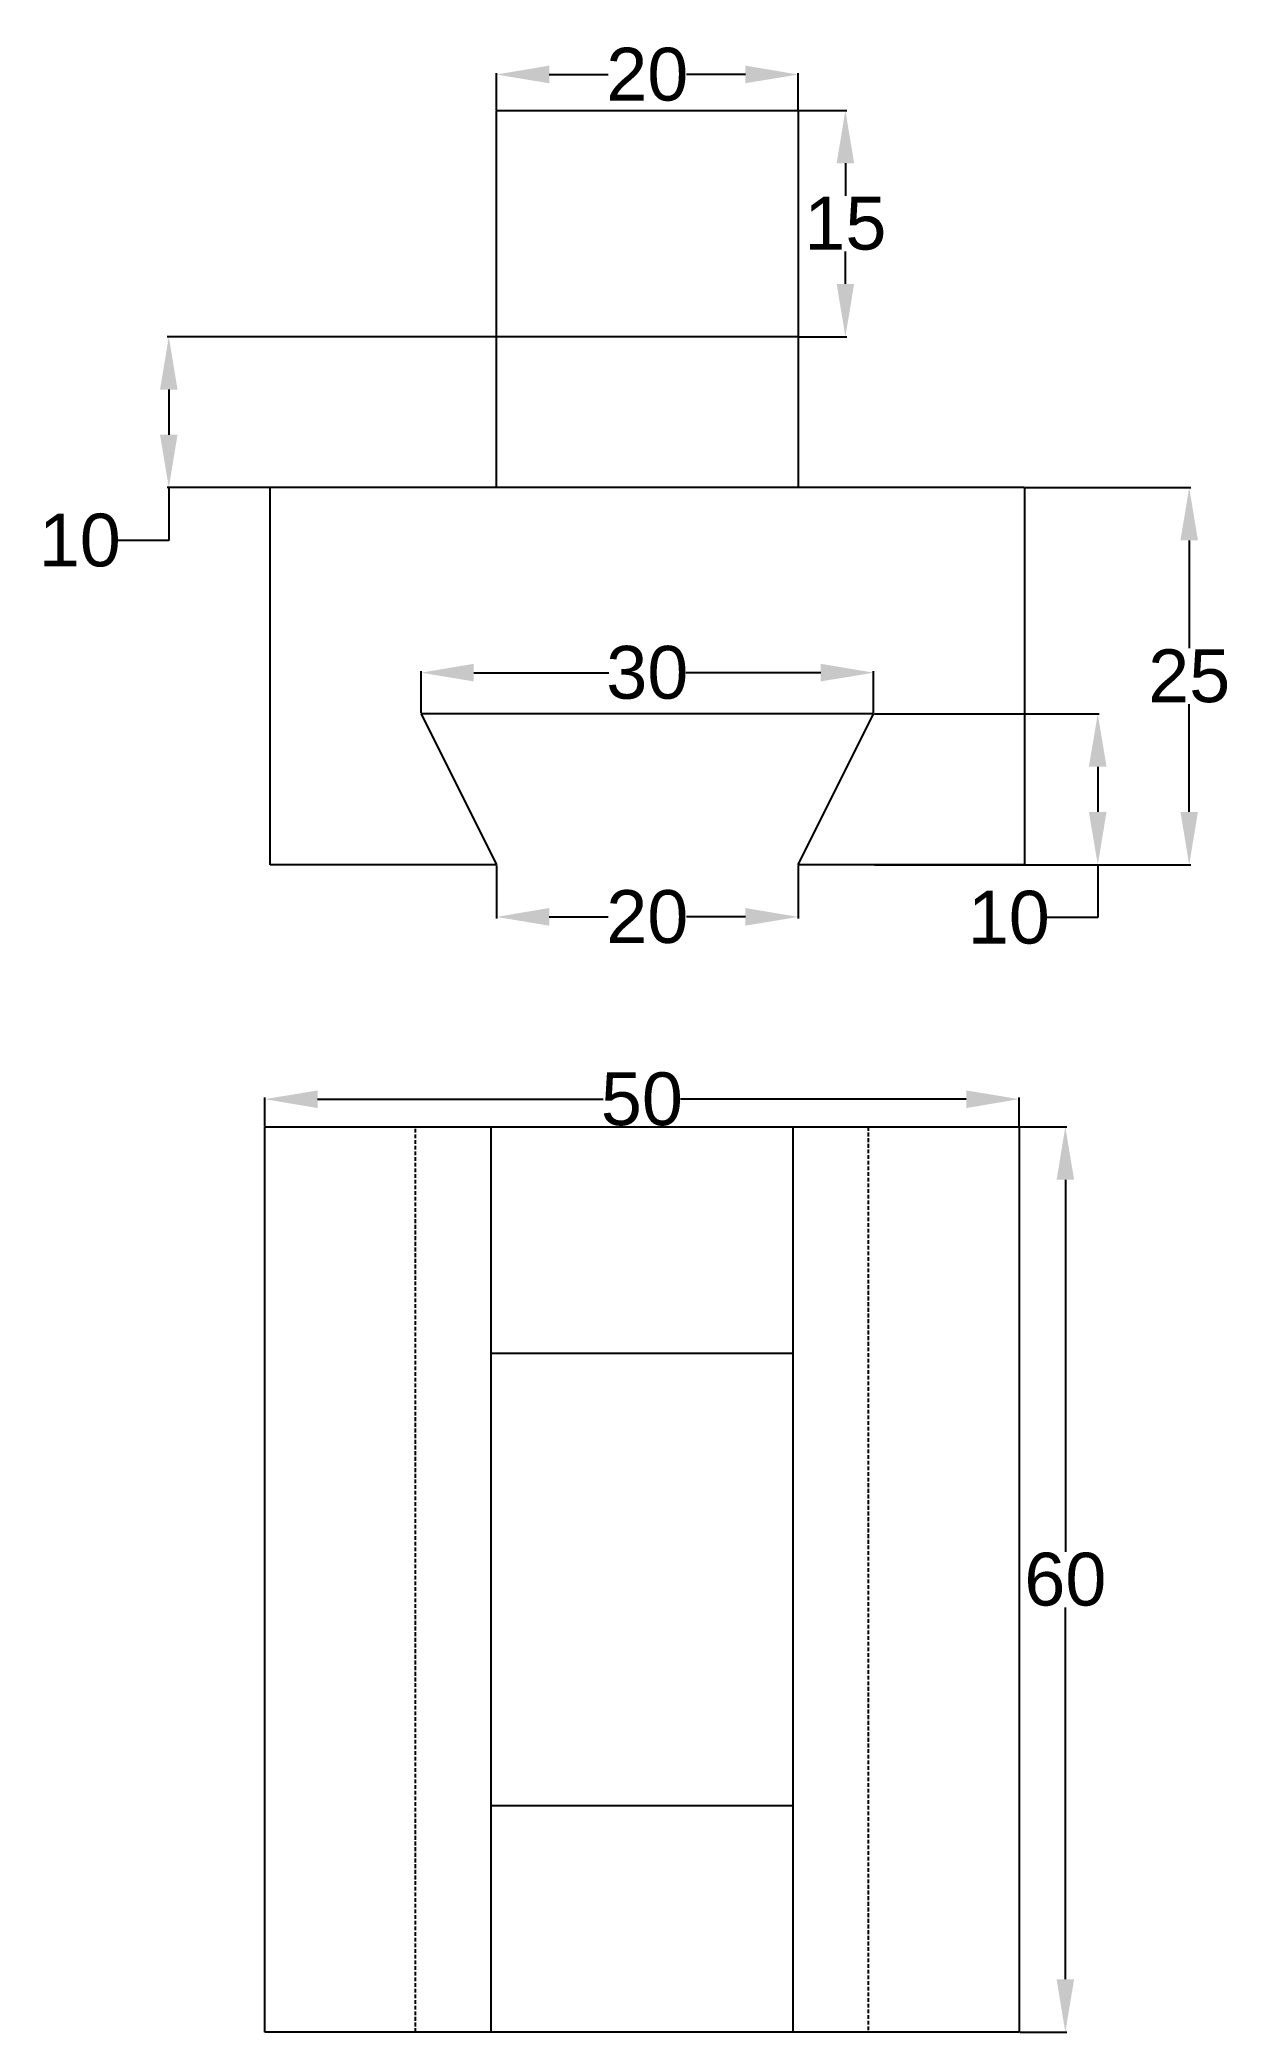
# Model space of a CAD drawing. Header units: inches. Extents: x 32 to 111, y 23 to 155.
import ezdxf

# ---------------------------------------------------------------- set-up
doc = ezdxf.new("R2010")
doc.units = ezdxf.units.IN
doc.header["$MEASUREMENT"] = 0
doc.linetypes.add('HIDDEN', pattern=[0.375, 0.25, -0.125])
doc.layers.add('Layer1', color=7, linetype='HIDDEN')
doc.styles.get("Standard").update_dxf_attribs({"font": 'arial.ttf'})
doc.dimstyles.new('AM_ANSI', dxfattribs={"dimtxt": 3.5, "dimasz": 3.5, "dimexe": 0.1, "dimexo": 0.05, "dimgap": 0.06, "dimtad": 0, "dimtih": 1, "dimtoh": 1, "dimdec": 0, "dimzin": 7, "dimdsep": 46, "dimtxsty": 'Standard', "dimcen": 0, "dimclrd": 256, "dimclre": 256, "dimclrt": 2, "dimadec": 0, "dimazin": 2, "dimtp": 0.1, "dimtm": 0.1, "dimtfac": 0.71, "dimtdec": 0, "dimtofl": 0, "dimtmove": 0, "dimatfit": 3, "dimfxl": 1, "dimtolj": 1, "dimtzin": 7, "dimlwd": -1, "dimlwe": -1, "dimarcsym": 1})

# ---------------------------------------------------------------- blocks, each defined once
blk = doc.blocks.new('*D5')
at = {"linetype": 'ByBlock', "transparency": 16777216}
for p, q in [((82.71, 150.52), (85.89, 150.52)), ((85.79, 147.02), (85.79, 144.87)), ((85.79, 139.02), (85.79, 141.17)), ((82.71, 135.52), (85.89, 135.52))]:
    blk.add_line(p, q, dxfattribs=at)
at = {"transparency": 16777216}
for points in [[(85.21, 147.02), (86.37, 147.02), (85.79, 150.52)], [(85.21, 139.02), (86.37, 139.02), (85.79, 135.52)]]:
    blk.add_solid(points, dxfattribs=at)
at = {"layer": 'Defpoints', "color": 0, "transparency": 16777216}
for p in [(82.66, 150.52), (82.66, 135.52), (85.79, 135.52)]:
    blk.add_point(p, dxfattribs=at)
at = {"color": 2, "transparency": 16777216, "insert": (85.79, 143.02), "char_height": 3.5, "attachment_point": 5}
blk.add_mtext('\\A1;15', dxfattribs=at)
blk = doc.blocks.new('*D6')
at = {"linetype": 'ByBlock', "transparency": 16777216}
for p, q in [((82.61, 135.52), (40.84, 135.52)), ((40.94, 132.02), (40.94, 129.02)), ((82.61, 125.52), (40.84, 125.52)), ((40.94, 125.52), (40.94, 122.02)), ((40.94, 122.02), (37.44, 122.02))]:
    blk.add_line(p, q, dxfattribs=at)
at = {"transparency": 16777216}
for points in [[(40.36, 132.02), (41.52, 132.02), (40.94, 135.52)], [(40.36, 129.02), (41.52, 129.02), (40.94, 125.52)]]:
    blk.add_solid(points, dxfattribs=at)
at = {"layer": 'Defpoints', "color": 0, "transparency": 16777216}
for p in [(82.66, 135.52), (40.94, 125.52), (82.66, 125.52)]:
    blk.add_point(p, dxfattribs=at)
at = {"color": 2, "transparency": 16777216, "insert": (35.04, 122.02), "char_height": 3.5, "attachment_point": 5}
blk.add_mtext('\\A1;10', dxfattribs=at)
blk = doc.blocks.new('*D7')
at = {"linetype": 'ByBlock', "transparency": 16777216}
for p, q in [((57.66, 110.57), (57.66, 113.35)), ((61.16, 113.25), (70.1, 113.25)), ((84.16, 113.25), (75.22, 113.25)), ((87.66, 110.57), (87.66, 113.35))]:
    blk.add_line(p, q, dxfattribs=at)
at = {"transparency": 16777216}
for points in [[(61.16, 113.84), (61.16, 112.67), (57.66, 113.25)], [(84.16, 113.84), (84.16, 112.67), (87.66, 113.25)]]:
    blk.add_solid(points, dxfattribs=at)
at = {"layer": 'Defpoints', "color": 0, "transparency": 16777216}
for p in [(87.66, 113.25), (57.66, 110.52), (87.66, 110.52)]:
    blk.add_point(p, dxfattribs=at)
at = {"color": 2, "transparency": 16777216, "insert": (72.66, 113.25), "char_height": 3.5, "attachment_point": 5}
blk.add_mtext('\\A1;30', dxfattribs=at)
blk = doc.blocks.new('*D8')
at = {"linetype": 'ByBlock', "transparency": 16777216}
for p, q in [((62.66, 100.47), (62.66, 96.96)), ((82.66, 100.47), (82.66, 96.96)), ((66.16, 97.06), (70.07, 97.06)), ((79.16, 97.06), (75.25, 97.06))]:
    blk.add_line(p, q, dxfattribs=at)
at = {"transparency": 16777216}
for points in [[(66.16, 97.65), (66.16, 96.48), (62.66, 97.06)], [(79.16, 97.65), (79.16, 96.48), (82.66, 97.06)]]:
    blk.add_solid(points, dxfattribs=at)
at = {"layer": 'Defpoints', "color": 0, "transparency": 16777216}
for p in [(62.66, 100.52), (82.66, 100.52), (82.66, 97.06)]:
    blk.add_point(p, dxfattribs=at)
at = {"color": 2, "transparency": 16777216, "insert": (72.66, 97.06), "char_height": 3.5, "attachment_point": 5}
blk.add_mtext('\\A1;20', dxfattribs=at)
blk = doc.blocks.new('*D9')
at = {"linetype": 'ByBlock', "transparency": 16777216}
for p, q in [((87.71, 110.52), (102.62, 110.52)), ((102.52, 107.02), (102.52, 104.02)), ((87.71, 100.52), (102.62, 100.52)), ((102.52, 100.52), (102.52, 97.02)), ((102.52, 97.02), (99.02, 97.02))]:
    blk.add_line(p, q, dxfattribs=at)
at = {"transparency": 16777216}
for points in [[(101.93, 107.02), (103.1, 107.02), (102.52, 110.52)], [(101.93, 104.02), (103.1, 104.02), (102.52, 100.52)]]:
    blk.add_solid(points, dxfattribs=at)
at = {"layer": 'Defpoints', "color": 0, "transparency": 16777216}
for p in [(87.66, 110.52), (87.66, 100.52), (102.52, 100.52)]:
    blk.add_point(p, dxfattribs=at)
at = {"color": 2, "transparency": 16777216, "insert": (96.62, 97.02), "char_height": 3.5, "attachment_point": 5}
blk.add_mtext('\\A1;10', dxfattribs=at)
blk = doc.blocks.new('*D10')
at = {"linetype": 'ByBlock', "transparency": 16777216}
for p, q in [((97.71, 125.52), (108.68, 125.52)), ((108.58, 122.02), (108.58, 114.87)), ((108.58, 104.02), (108.58, 111.17)), ((97.71, 100.52), (108.68, 100.52))]:
    blk.add_line(p, q, dxfattribs=at)
at = {"transparency": 16777216}
for points in [[(108, 122.02), (109.16, 122.02), (108.58, 125.52)], [(108, 104.02), (109.16, 104.02), (108.58, 100.52)]]:
    blk.add_solid(points, dxfattribs=at)
at = {"layer": 'Defpoints', "color": 0, "transparency": 16777216}
for p in [(97.66, 125.52), (108.58, 125.52), (97.66, 100.52)]:
    blk.add_point(p, dxfattribs=at)
at = {"color": 2, "transparency": 16777216, "insert": (108.58, 113.02), "char_height": 3.5, "attachment_point": 5}
blk.add_mtext('\\A1;25', dxfattribs=at)
blk = doc.blocks.new('*D11')
at = {"linetype": 'ByBlock', "transparency": 16777216}
for p, q in [((62.66, 150.57), (62.66, 153)), ((66.16, 152.9), (70.07, 152.9)), ((79.16, 152.9), (75.25, 152.9)), ((82.66, 150.57), (82.66, 153))]:
    blk.add_line(p, q, dxfattribs=at)
at = {"transparency": 16777216}
for points in [[(66.16, 153.49), (66.16, 152.32), (62.66, 152.9)], [(79.16, 153.49), (79.16, 152.32), (82.66, 152.9)]]:
    blk.add_solid(points, dxfattribs=at)
at = {"layer": 'Defpoints', "color": 0, "transparency": 16777216}
for p in [(82.66, 152.9), (62.66, 150.52), (82.66, 150.52)]:
    blk.add_point(p, dxfattribs=at)
at = {"color": 2, "transparency": 16777216, "insert": (72.66, 152.9), "char_height": 3.5, "attachment_point": 5}
blk.add_mtext('\\A1;20', dxfattribs=at)
blk = doc.blocks.new('*D12')
at = {"linetype": 'ByBlock', "transparency": 16777216}
for p, q in [((97.35, 83.14), (100.47, 83.14)), ((100.37, 79.64), (100.37, 54.98)), ((100.37, 26.64), (100.37, 51.29)), ((97.35, 23.14), (100.47, 23.14))]:
    blk.add_line(p, q, dxfattribs=at)
at = {"transparency": 16777216}
for points in [[(99.79, 79.64), (100.95, 79.64), (100.37, 83.14)], [(99.79, 26.64), (100.95, 26.64), (100.37, 23.14)]]:
    blk.add_solid(points, dxfattribs=at)
at = {"layer": 'Defpoints', "color": 0, "transparency": 16777216}
for p in [(97.3, 83.14), (100.37, 83.14), (97.3, 23.14)]:
    blk.add_point(p, dxfattribs=at)
at = {"color": 2, "transparency": 16777216, "insert": (100.37, 53.14), "char_height": 3.5, "attachment_point": 5}
blk.add_mtext('\\A1;60', dxfattribs=at)
blk = doc.blocks.new('*D13')
at = {"linetype": 'ByBlock', "transparency": 16777216}
for p, q in [((47.3, 83.19), (47.3, 85.08)), ((50.8, 84.98), (69.74, 84.98)), ((93.8, 84.98), (74.86, 84.98)), ((97.3, 83.19), (97.3, 85.08))]:
    blk.add_line(p, q, dxfattribs=at)
at = {"transparency": 16777216}
for points in [[(50.8, 85.56), (50.8, 84.39), (47.3, 84.98)], [(93.8, 85.56), (93.8, 84.39), (97.3, 84.98)]]:
    blk.add_solid(points, dxfattribs=at)
at = {"layer": 'Defpoints', "color": 0, "transparency": 16777216}
for p in [(97.3, 84.98), (47.3, 83.14), (97.3, 83.14)]:
    blk.add_point(p, dxfattribs=at)
at = {"color": 2, "transparency": 16777216, "insert": (72.3, 84.98), "char_height": 3.5, "attachment_point": 5}
blk.add_mtext('\\A1;50', dxfattribs=at)

msp = doc.modelspace()

# ---------------------------------------------------------------- linework, layer by layer
for p, q in [((62.66, 150.52), (82.66, 150.52)), ((62.66, 125.52), (62.66, 150.52)), ((82.66, 150.52), (82.66, 125.52)), ((82.66, 135.52), (62.66, 135.52)), ((47.66, 100.52), (47.66, 125.52)), ((97.66, 125.52), (47.66, 125.52)), ((97.66, 125.52), (97.66, 100.52)), ((87.66, 110.52), (57.66, 110.52)), ((57.66, 110.52), (62.66, 100.52)), ((82.66, 100.52), (87.66, 110.52)), ((62.66, 100.52), (47.66, 100.52)), ((97.66, 100.52), (82.66, 100.52)), ((47.3, 83.14), (97.3, 83.14)), ((47.3, 23.14), (47.3, 83.14)), ((62.3, 23.14), (62.3, 83.14)), ((82.3, 83.14), (82.3, 23.14)), ((97.3, 83.14), (97.3, 23.14)), ((62.3, 68.14), (82.3, 68.14)), ((82.3, 38.14), (62.3, 38.14)), ((97.3, 23.14), (47.3, 23.14))]:
    msp.add_line(p, q)
at = {"layer": 'Layer1'}
for p, q in [((57.3, 23.14), (57.3, 83.14)), ((87.3, 83.14), (87.3, 23.14))]:
    msp.add_line(p, q, dxfattribs=at)

# ---------------------------------------------------------------- dimensions: what is measured, and where the dimension line sits
for base, p1, p2, picture, middle in [((82.66, 152.9), (62.66, 150.52), (82.66, 150.52), '*D11', (72.66, 152.9)), ((87.66, 113.25), (57.66, 110.52), (87.66, 110.52), '*D7', (72.66, 113.25)), ((82.66, 97.06), (62.66, 100.52), (82.66, 100.52), '*D8', (72.66, 97.06)), ((97.3, 84.98), (47.3, 83.14), (97.3, 83.14), '*D13', (72.3, 84.98))]:
    dim = msp.add_linear_dim(base=base, p1=p1, p2=p2, dimstyle='AM_ANSI')
    dim.commit()
    dim.dimension.update_dxf_attribs({"geometry": picture, "text_midpoint": middle})
for base, p1, p2, picture, middle in [((85.79, 135.52), (82.66, 150.52), (82.66, 135.52), '*D5', (85.79, 143.02)), ((40.94, 125.52), (82.66, 135.52), (82.66, 125.52), '*D6', (35.04, 122.02)), ((108.58, 125.52), (97.66, 100.52), (97.66, 125.52), '*D10', (108.58, 113.02)), ((102.52, 100.52), (87.66, 110.52), (87.66, 100.52), '*D9', (96.62, 97.02)), ((100.37, 83.14), (97.3, 23.14), (97.3, 83.14), '*D12', (100.37, 53.14))]:
    dim = msp.add_linear_dim(base=base, p1=p1, p2=p2, angle=90, dimstyle='AM_ANSI')
    dim.commit()
    dim.dimension.update_dxf_attribs({"geometry": picture, "text_midpoint": middle})

doc.saveas('drawing.dxf')
